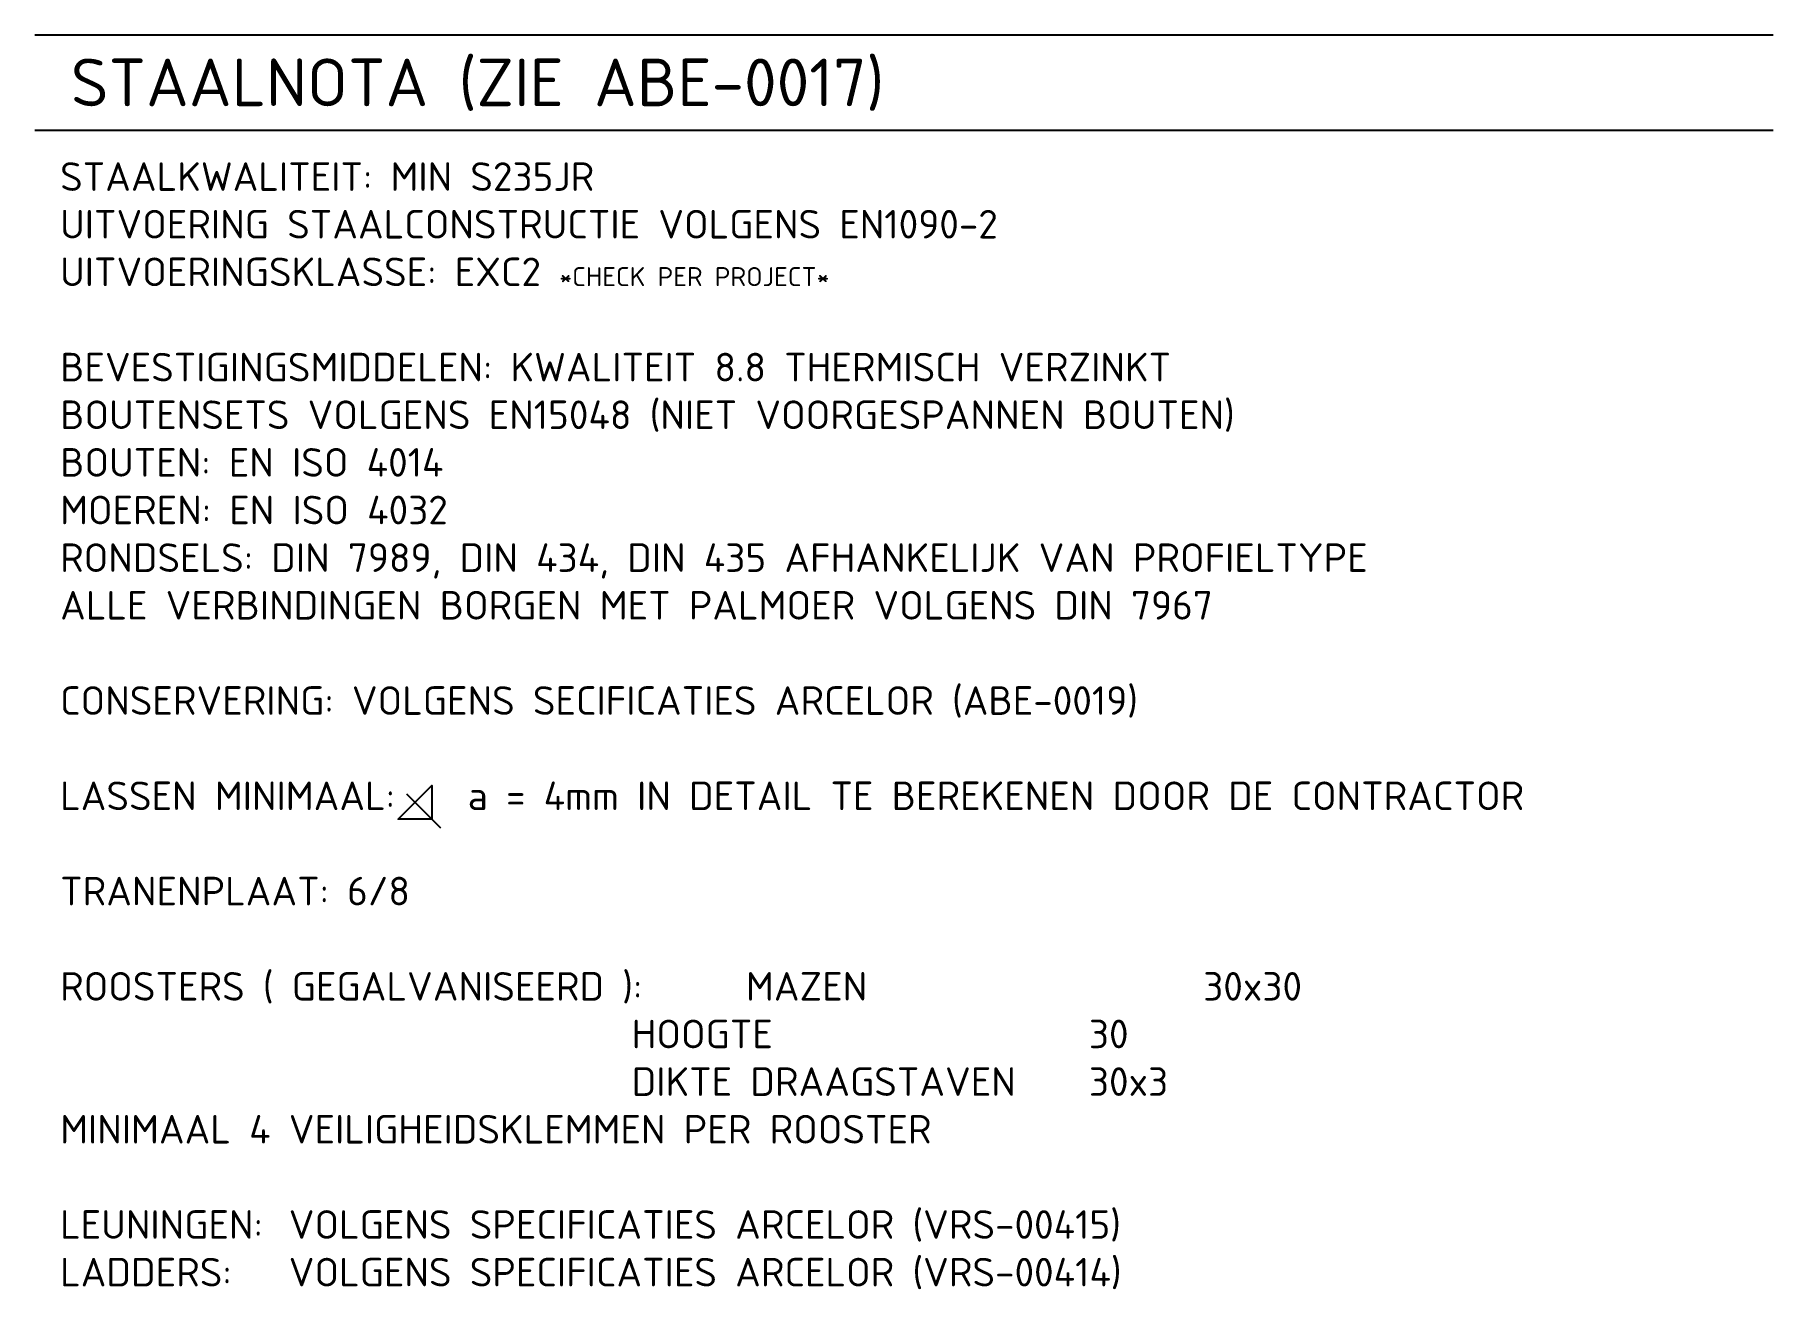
# Model space of a CAD drawing. Header units: millimetres. Extents: x -182 to 0, y -132 to 0.
import ezdxf

# ---------------------------------------------------------------- set-up
doc = ezdxf.new("R2010")
doc.units = ezdxf.units.MM
doc.styles.get("Standard").update_dxf_attribs({"font": 'isocpeur.ttf'})

# ---------------------------------------------------------------- blocks, each defined once
blk = doc.blocks.new('*U1')
for p, q in [((0, 0), (182.5, 0)), ((0, -10), (182.5, -10))]:
    blk.add_line(p, q)
blk.add_attdef('TITEL', (3.79, -7.5), '', height=5)

msp = doc.modelspace()

# ---------------------------------------------------------------- linework, layer by layer
at = {"transparency": 33554687}
msp.add_line((-143.47, -79.7), (-139.92, -83.25), dxfattribs=at)
msp.add_lwpolyline([(-140.8, -82.36), (-144.35, -82.36), (-140.8, -78.81)], close=True, dxfattribs=at)

# ---------------------------------------------------------------- block references
msp.add_blockref('*U1', (-182.5, 0), dxfattribs=at).add_auto_attribs({'TITEL': 'STAALNOTA (ZIE ABE-0017)'})

# ---------------------------------------------------------------- texts
at = {"transparency": 33554687, "insert": (-179.84, -13.39), "char_height": 3, "width": 174.9337, "attachment_point": 1}
msp.add_mtext('STAALKWALITEIT: MIN S235JR\\PUITVOERING STAALCONSTRUCTIE VOLGENS EN1090-2\\PUITVOERINGSKLASSE: EXC2 {\\H0.66667x;\\C9;*CHECK PER PROJECT*\\C256;\\P}\\PBEVESTIGINGSMIDDELEN: KWALITEIT 8.8 THERMISCH VERZINKT\\PBOUTENSETS VOLGENS EN15048 (NIET VOORGESPANNEN BOUTEN)\\PBOUTEN: EN ISO 4014\\PMOEREN: EN ISO 4032\\PRONDSELS: DIN 7989, DIN 434, DIN 435 AFHANKELIJK VAN PROFIELTYPE \\PALLE VERBINDINGEN BORGEN MET PALMOER VOLGENS DIN 7967\\P\\PCONSERVERING: VOLGENS SECIFICATIES ARCELOR (ABE-0019)\\P\\PLASSEN MINIMAAL:    a = 4mm IN DETAIL TE BEREKENEN DOOR DE CONTRACTOR\\P\\PTRANENPLAAT: 6/8\\P\\PROOSTERS ( GEGALVANISEERD ):^IMAZEN^I^I^I30x30\\P^I^I^I^I^IHOOGTE^I^I^I30\\P^I^I^I^I^IDIKTE DRAAGSTAVEN^I30x3\\PMINIMAAL 4 VEILIGHEIDSKLEMMEN PER ROOSTER\\P\\PLEUNINGEN:^IVOLGENS SPECIFICATIES ARCELOR (VRS-00415)\\PLADDERS:^IVOLGENS SPECIFICATIES ARCELOR (VRS-00414)', dxfattribs=at)

doc.saveas('drawing.dxf')
